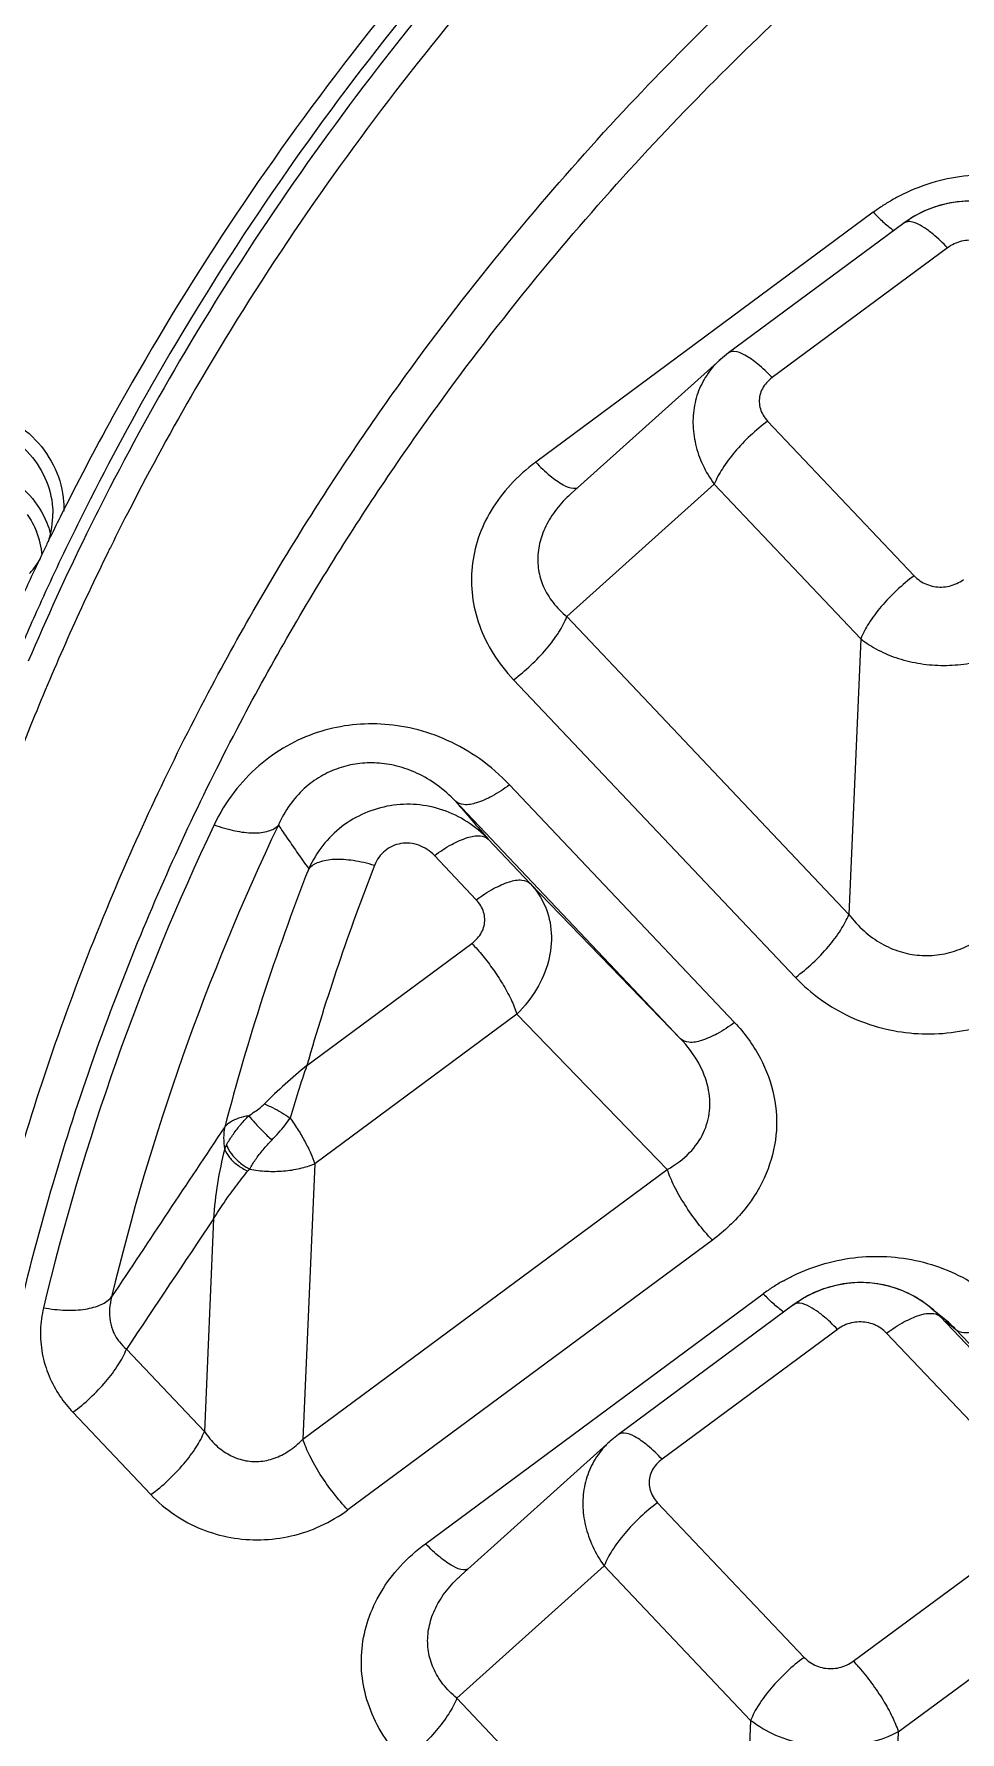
# Model space of a CAD drawing. Header units: millimetres. Extents: x 5536 to 6151, y 463 to 893.
# Drawn here: x 6020.47 to 6032.99, y 836.18 to 859.14 of the extents above; entities that cross this region are included whole.
import ezdxf

# ---------------------------------------------------------------- set-up
doc = ezdxf.new("R2010")
doc.units = ezdxf.units.MM
doc.header["$LTSCALE"] = 0.2
doc.layers.get('0').update_dxf_attribs({"lineweight": 18})

msp = doc.modelspace()

# ---------------------------------------------------------------- linework, layer by layer
for p, q in [((6031.821, 856.732), (6027.255, 853.353)), ((6032.235, 856.586), (6029.862, 854.831)), ((6032.824, 856.251), (6030.452, 854.496)), ((6029.862, 854.831), (6029.752, 854.741)), ((6029.752, 854.741), (6027.736, 852.93)), ((6030.392, 853.908), (6032.373, 851.817)), ((6029.67, 853.055), (6027.678, 851.264)), ((6029.67, 853.055), (6031.651, 850.964)), ((6027.678, 851.264), (6031.49, 847.239)), ((6031.651, 850.964), (6031.49, 847.239)), ((6026.955, 850.411), (6030.768, 846.386)), ((6029.944, 845.777), (6026.901, 848.989)), ((6029.215, 845.556), (6026.171, 848.768)), ((6027.181, 847.656), (6026.614, 848.254)), ((6026.451, 847.435), (6025.885, 848.033)), ((6027.181, 847.656), (6029.215, 845.556)), ((6024.16, 845.196), (6026.391, 846.847)), ((6027.001, 845.891), (6024.266, 843.868)), ((6027.001, 845.891), (6029.035, 843.79)), ((6024.266, 843.868), (6024.106, 840.143)), ((6024.106, 840.143), (6029.035, 843.79)), ((6022.898, 843.123), (6022.774, 840.246)), ((6029.644, 842.835), (6024.715, 839.187)), ((6025.766, 838.73), (6030.332, 842.108)), ((6030.746, 841.963), (6028.374, 840.208)), ((6032.588, 841.929), (6032.489, 842.002)), ((6032.599, 841.92), (6032.588, 841.929)), ((6032.599, 841.92), (6032.805, 841.75)), ((6032.731, 841.797), (6034.711, 839.707)), ((6032.798, 841.742), (6032.933, 841.631)), ((6031.335, 841.628), (6028.963, 839.873)), ((6033.982, 839.486), (6032.001, 841.576)), ((6036.745, 837.606), (6032.933, 841.631)), ((6021.72, 841.359), (6022.774, 840.246)), ((6020.997, 840.506), (6022.051, 839.393)), ((6028.263, 840.118), (6026.247, 838.306)), ((6028.373, 840.208), (6028.263, 840.117)), ((6028.903, 839.284), (6030.884, 837.193)), ((6031.55, 837.142), (6033.922, 838.897)), ((6028.181, 838.431), (6026.189, 836.641)), ((6028.181, 838.431), (6030.162, 836.34)), ((6032.159, 836.186), (6034.531, 837.941)), ((6030.001, 832.616), (6026.189, 836.641)), ((6030.162, 836.34), (6030.001, 832.616)), ((6032.159, 836.186), (6031.999, 832.462))]:
    msp.add_line(p, q)
for points in [[(6033.978, 856.626), (6033.847, 856.705), (6033.709, 856.77), (6033.565, 856.822), (6033.415, 856.858), (6033.263, 856.878), (6033.109, 856.884), (6032.956, 856.873), (6032.804, 856.847), (6032.656, 856.805), (6032.512, 856.749), (6032.375, 856.679), (6032.235, 856.586)], [(6032.489, 842.002), (6032.358, 842.082), (6032.22, 842.147), (6032.076, 842.198), (6031.927, 842.234), (6031.774, 842.255), (6031.62, 842.26), (6031.467, 842.25), (6031.315, 842.223), (6031.167, 842.182), (6031.023, 842.126), (6030.886, 842.055), (6030.746, 841.963)]]:
    msp.add_lwpolyline(points)
for centre, radius, start, end in [((6033.362, 854.648), 2.591, 119.5214, 122.98), ((6033.355, 854.658), 2.579, 122.9786, 126.4908), ((6033.789, 858.593), 2.708, 223.3973, 225.3913), ((6053.457, 836.528), 35.96, 152.9457, 153.8365), ((6053.53, 836.399), 35.713, 152.8069, 153.7071), ((6028.915, 851.614), 1.767, 131.9593, 133.5252), ((6053.24, 836.618), 35.891, 153.729, 155.551), ((6019.568, 852.651), 1.157, 341.3946, 0.4704), ((6053.36, 836.409), 36.347, 153.5305, 154.0709), ((6053.126, 836.688), 35.592, 153.8328, 156.8813), ((6019.504, 852.012), 1.078, 4.3633, 22.055), ((6053.306, 836.435), 36.287, 154.071, 154.3236), ((6053.217, 836.478), 36.188, 154.3232, 155.3235), ((6053.45, 836.439), 35.623, 153.7074, 153.8486), ((6052.986, 836.734), 35.611, 155.5516, 156.8644), ((6071.512, 887.373), 59.549, 220.41217, 221.06479), ((6052.848, 834.194), 33.162, 154.5381, 166.5265), ((6053.023, 834.518), 32.395, 154.538, 166.5266), ((6053.357, 836.822), 30.374, 158.609, 163.9968), ((6053.111, 836.522), 31.067, 158.6041, 165.38), ((6029.155, 839.111), 7.873, 129.3832, 135.0341), ((6037.023, 840.706), 13.624, 160.7589, 163.8961), ((6451.599, 557.367), 515.773, 146.19003, 146.49666), ((6028.044, 842.785), 5.157, 165.6099, 176.2418), ((6023.548, 843.867), 0.538, 151.4766, 158.2069), ((6453.22, 554.53), 518.134, 146.15249, 146.38707), ((6031.866, 840.035), 2.579, 122.974, 126.4915), ((6031.873, 840.025), 2.591, 119.5131, 122.9754), ((6032.3, 843.969), 2.708, 223.3974, 225.3914), ((6031.656, 840.776), 1.482, 51.07, 55.6319), ((6031.658, 840.778), 1.479, 43.5469, 50.493), ((6031.362, 842.937), 1.311, 233.9263, 235.0047), ((6031.903, 840.657), 1.418, 47.0838, 50.4667), ((6031.913, 840.668), 1.403, 43.3653, 47.0859), ((6029.45, 835.155), 2.891, 41.2161, 43.4272)]:
    msp.add_arc(centre, radius, start, end)
for points, knots in [([(6032.77, 866.65), (6031.274, 865.546), (6028.369, 863.094), (6024.564, 858.843), (6022.171, 855.201), (6021.052, 853.068), (6020.823, 852.609)], [0, 0, 0, 0, 18718.601551, 38158.431606, 57262.770971, 62419.201471, 62419.201471, 62419.201471, 62419.201471]), ([(6033.149, 866.679), (6031.639, 865.577), (6028.766, 863.175), (6025.022, 859.042), (6022.559, 855.378), (6021.37, 853.137), (6021.057, 852.504)], [0, 0, 0, 0, 18622.416464, 37167.594517, 55382.979081, 62423.840933, 62423.840933, 62423.840933, 62423.840933]), ([(6032.987, 866.366), (6031.566, 865.312), (6028.876, 863.04), (6025.349, 859.169), (6022.957, 855.701), (6021.771, 853.547), (6021.432, 852.884)], [0, 0, 0, 0, 18507.65441, 36715.120569, 54635.831847, 62429.161516, 62429.161516, 62429.161516, 62429.161516]), ([(6032.728, 865.673), (6031.36, 864.629), (6028.772, 862.385), (6025.383, 858.582), (6023.145, 855.276), (6022.047, 853.269), (6021.765, 852.719)], [0, 0, 0, 0, 18846.242191, 37395.171182, 55658.984869, 62432.977647, 62432.977647, 62432.977647, 62432.977647]), ([(6020.586, 824.348), (6020.459, 824.732), (6020.016, 826.156), (6019.385, 828.798), (6018.92, 832.388), (6018.873, 836.254), (6019.305, 840.176), (6020.182, 843.923), (6021.388, 847.305), (6022.776, 850.232), (6024.226, 852.711), (6025.675, 854.811), (6027.094, 856.605), (6028.48, 858.165), (6029.847, 859.55), (6031.225, 860.818), (6032.168, 861.608), (6032.647, 861.992)], [0, 0, 0, 0, 6123.383947, 22563.479748, 41033.162655, 60789.885477, 80933.148311, 100593.190777, 118890.54767, 135171.339305, 149547.707864, 162305.89561, 173740.713065, 184155.416095, 193862.960245, 203185.29649, 212474.711453, 212474.711453, 212474.711453, 212474.711453]), ([(6023.764, 818.203), (6023.69, 818.332), (6023.255, 819.112), (6022.471, 820.649), (6021.488, 822.965), (6020.589, 825.658), (6019.857, 828.776), (6019.412, 832.288), (6019.371, 836.063), (6019.792, 839.891), (6020.643, 843.551), (6021.813, 846.863), (6023.163, 849.737), (6024.577, 852.177), (6025.991, 854.246), (6027.378, 856.017), (6028.733, 857.556), (6030.067, 858.922), (6031.408, 860.17), (6032.325, 860.947), (6032.789, 861.324)], [0, 0, 0, 0, 2355.796814, 14105.274735, 27242.613265, 42077.718048, 58913.341542, 77767.627866, 97903.416631, 118424.970176, 138464.698432, 157147.911506, 173822.445461, 188563.172798, 201657.391999, 213399.302705, 224089.289752, 234037.377678, 243562.628101, 253016.835491, 253016.835491, 253016.835491, 253016.835491]), ([(6035.151, 856.475), (6035.045, 856.586), (6034.814, 856.788), (6034.419, 857.018), (6033.994, 857.17), (6033.55, 857.244), (6033.098, 857.239), (6032.649, 857.153), (6032.313, 857.025), (6032.13, 856.929), (6032.085, 856.903)], [0, 0, 0, 0, 16164.599872, 32167.897443, 47923.62364, 63623.927078, 79394.138876, 95350.298448, 111672.989706, 117134.769845, 117134.769845, 117134.769845, 117134.769845]), ([(6033.982, 856.623), (6033.896, 856.682), (6033.712, 856.781), (6033.41, 856.869), (6033.097, 856.893), (6032.784, 856.852), (6032.486, 856.748), (6032.305, 856.638), (6032.222, 856.575)], [0, 0, 0, 0, 14921.140154, 29845.640704, 44790.839756, 59770.114726, 74791.779341, 89847.164036, 89847.164036, 89847.164036, 89847.164036]), ([(6031.887, 856.664), (6031.929, 856.624), (6031.997, 856.561), (6032.07, 856.505), (6032.098, 856.486)], [0, 0, 0, 0, 22162.949495, 35273.866047, 35273.866047, 35273.866047, 35273.866047]), ([(6032.567, 856.483), (6032.531, 856.51), (6032.452, 856.562), (6032.343, 856.612), (6032.27, 856.603), (6032.251, 856.595)], [0, 0, 0, 0, 19305.975343, 40354.850443, 49317.417705, 49317.417705, 49317.417705, 49317.417705]), ([(6032.824, 856.251), (6032.763, 856.316), (6032.68, 856.397), (6032.588, 856.468), (6032.567, 856.483)], [0, 0, 0, 0, 27306.800073, 35278.261463, 35278.261463, 35278.261463, 35278.261463]), ([(6033.49, 856.2), (6033.467, 856.225), (6033.414, 856.27), (6033.322, 856.319), (6033.222, 856.348), (6033.118, 856.356), (6033.013, 856.342), (6032.913, 856.308), (6032.853, 856.272), (6032.824, 856.251)], [0, 0, 0, 0, 14655.282322, 29365.029208, 44139.753052, 58993.049154, 73920.45142, 88903.043002, 103896.504647, 103896.504647, 103896.504647, 103896.504647]), ([(6030.452, 854.496), (6030.391, 854.561), (6030.275, 854.673), (6030.104, 854.795), (6029.966, 854.86), (6029.885, 854.846), (6029.863, 854.831)], [0, 0, 0, 0, 23592.646077, 42429.267524, 55473.59178, 62540.093192, 62540.093192, 62540.093192, 62540.093192]), ([(6029.752, 854.741), (6029.715, 854.708), (6029.617, 854.608), (6029.49, 854.414), (6029.398, 854.155), (6029.371, 853.876), (6029.408, 853.59), (6029.507, 853.31), (6029.61, 853.137), (6029.67, 853.055)], [0, 0, 0, 0, 8293.719099, 23430.31271, 38633.523611, 54143.777621, 70139.59981, 86711.68741, 103838.567249, 103838.567249, 103838.567249, 103838.567249]), ([(6030.452, 854.496), (6030.425, 854.476), (6030.375, 854.43), (6030.318, 854.349), (6030.284, 854.26), (6030.275, 854.166), (6030.29, 854.073), (6030.329, 853.984), (6030.369, 853.932), (6030.392, 853.908)], [0, 0, 0, 0, 15779.810161, 30809.512508, 45264.061261, 59452.197454, 73738.259171, 88463.444592, 103857.257715, 103857.257715, 103857.257715, 103857.257715]), ([(6018.167, 853.832), (6018.302, 853.931), (6018.606, 854.091), (6019.113, 854.193), (6019.63, 854.154), (6020.11, 853.976), (6020.506, 853.675), (6020.779, 853.277), (6020.871, 852.928), (6020.875, 852.732), (6020.874, 852.689)], [0, 0, 0, 0, 16328.493806, 33068.469141, 49871.837865, 66389.311348, 82369.233653, 97748.89507, 112699.903529, 116866.623862, 116866.623862, 116866.623862, 116866.623862]), ([(6018.264, 853.66), (6018.386, 853.75), (6018.663, 853.896), (6019.123, 853.989), (6019.594, 853.953), (6020.03, 853.792), (6020.39, 853.518), (6020.638, 853.156), (6020.718, 852.851), (6020.725, 852.687), (6020.726, 852.661)], [0, 0, 0, 0, 16508.500509, 33458.233878, 50472.439039, 67197.501354, 83378.51617, 98951.744941, 114090.712852, 116868.738665, 116868.738665, 116868.738665, 116868.738665]), ([(6030.392, 853.908), (6030.311, 853.847), (6030.154, 853.716), (6029.948, 853.5), (6029.782, 853.281), (6029.699, 853.128), (6029.67, 853.055)], [0, 0, 0, 0, 16876.800413, 33819.934296, 49440.836674, 62542.826462, 62542.826462, 62542.826462, 62542.826462]), ([(6018.27, 853.098), (6018.395, 853.19), (6018.678, 853.338), (6019.149, 853.428), (6019.628, 853.385), (6020.069, 853.211), (6020.428, 852.923), (6020.616, 852.626), (6020.677, 852.442), (6020.69, 852.396)], [0, 0, 0, 0, 16501.762227, 33415.538017, 50377.126048, 67024.479206, 83106.797045, 98577.338929, 103657.706844, 103657.706844, 103657.706844, 103657.706844]), ([(6027.255, 853.353), (6027.132, 853.262), (6026.907, 853.062), (6026.643, 852.713), (6026.466, 852.334), (6026.38, 851.939), (6026.385, 851.536), (6026.482, 851.135), (6026.672, 850.75), (6026.853, 850.52), (6026.955, 850.411)], [0, 0, 0, 0, 15938.539367, 30994.904827, 45227.158477, 59022.706864, 72745.099985, 86766.363755, 101509.112195, 117024.447688, 117024.447688, 117024.447688, 117024.447688]), ([(6027.255, 853.353), (6027.316, 853.288), (6027.433, 853.176), (6027.602, 853.054), (6027.734, 852.993), (6027.805, 853.001), (6027.822, 853.007)], [0, 0, 0, 0, 24400.292615, 43881.470348, 57372.063274, 62518.576782, 62518.576782, 62518.576782, 62518.576782]), ([(6027.699, 852.895), (6027.674, 852.872), (6027.584, 852.781), (6027.451, 852.612), (6027.334, 852.376), (6027.278, 852.135), (6027.283, 851.894), (6027.353, 851.661), (6027.485, 851.444), (6027.608, 851.321), (6027.678, 851.264)], [0, 0, 0, 0, 6237.924596, 23922.853173, 40097.776881, 55244.115782, 69892.064582, 84664.226803, 100276.595873, 117047.853416, 117047.853416, 117047.853416, 117047.853416]), ([(6021.473, 852.14), (6021.116, 851.412), (6020.117, 849.188), (6018.848, 845.327), (6018.005, 840.538), (6017.865, 835.694), (6018.428, 830.876), (6019.438, 827.091), (6020.249, 824.945), (6020.506, 824.321)], [0, 0, 0, 0, 8786.871751, 26408.62962, 43893.629274, 61316.910309, 78758.36106, 96296.544193, 103616.146473, 103616.146473, 103616.146473, 103616.146473]), ([(6020.41, 851.847), (6020.442, 851.883), (6020.495, 851.949), (6020.541, 852.02), (6020.56, 852.052)], [0, 0, 0, 0, 19978.091863, 35213.935783, 35213.935783, 35213.935783, 35213.935783]), ([(6032.373, 851.817), (6032.291, 851.756), (6032.135, 851.625), (6031.929, 851.41), (6031.763, 851.19), (6031.679, 851.037), (6031.651, 850.964)], [0, 0, 0, 0, 16885.005095, 33836.455943, 49465.082673, 62573.55367, 62573.55367, 62573.55367, 62573.55367]), ([(6032.373, 851.817), (6032.396, 851.792), (6032.449, 851.747), (6032.541, 851.698), (6032.641, 851.669), (6032.745, 851.661), (6032.85, 851.674), (6032.95, 851.709), (6033.011, 851.745), (6033.039, 851.765)], [0, 0, 0, 0, 14658.100174, 29370.675362, 44148.240013, 59004.392045, 73934.664475, 88920.136819, 103916.481329, 103916.481329, 103916.481329, 103916.481329]), ([(6026.955, 850.411), (6027.037, 850.472), (6027.193, 850.603), (6027.399, 850.818), (6027.565, 851.038), (6027.649, 851.191), (6027.678, 851.264)], [0, 0, 0, 0, 16872.223636, 33810.762745, 49427.428923, 62525.865627, 62525.865627, 62525.865627, 62525.865627]), ([(6031.651, 850.964), (6031.724, 850.906), (6031.888, 850.802), (6032.162, 850.69), (6032.461, 850.621), (6032.771, 850.597), (6033.081, 850.62), (6033.377, 850.688), (6033.562, 850.764), (6033.648, 850.81)], [0, 0, 0, 0, 13890.797983, 28524.928826, 43685.033588, 59098.423501, 74466.934738, 89495.650226, 103914.219402, 103914.219402, 103914.219402, 103914.219402]), ([(6026.901, 848.989), (6026.778, 849.119), (6026.515, 849.348), (6026.074, 849.602), (6025.62, 849.759), (6025.166, 849.825), (6024.722, 849.807), (6024.291, 849.708), (6023.878, 849.525), (6023.494, 849.254), (6023.156, 848.894), (6022.981, 848.606), (6022.907, 848.45)], [0, 0, 0, 0, 16203.573767, 31509.325405, 45975.092769, 59715.240515, 72945.753751, 86152.199861, 99723.896185, 113822.14153, 128619.592995, 144267.565797, 144267.565797, 144267.565797, 144267.565797]), ([(6026.171, 848.768), (6026.095, 848.849), (6025.933, 848.992), (6025.663, 849.151), (6025.386, 849.251), (6025.112, 849.293), (6024.845, 849.284), (6024.586, 849.223), (6024.34, 849.11), (6024.113, 848.943), (6023.916, 848.72), (6023.817, 848.541), (6023.775, 848.445)], [0, 0, 0, 0, 16632.10386, 32188.366779, 46751.105937, 60463.782011, 73579.689133, 86612.359007, 99987.231872, 113911.786498, 128608.653893, 144279.965168, 144279.965168, 144279.965168, 144279.965168]), ([(6026.901, 848.989), (6026.826, 848.934), (6026.683, 848.84), (6026.475, 848.746), (6026.302, 848.708), (6026.2, 848.74), (6026.171, 848.768)], [0, 0, 0, 0, 21686.913161, 39701.680209, 53096.153595, 62525.549138, 62525.549138, 62525.549138, 62525.549138]), ([(6026.614, 848.254), (6026.529, 848.344), (6026.338, 848.502), (6026.005, 848.662), (6025.647, 848.737), (6025.285, 848.722), (6024.937, 848.62), (6024.624, 848.436), (6024.363, 848.178), (6024.236, 847.967), (6024.185, 847.856)], [0, 0, 0, 0, 14943.975116, 29685.116325, 44248.133268, 58694.178717, 73110.266233, 87591.985366, 102217.800448, 117035.052223, 117035.052223, 117035.052223, 117035.052223]), ([(6022.907, 848.45), (6022.998, 848.417), (6023.174, 848.364), (6023.424, 848.332), (6023.629, 848.349), (6023.741, 848.407), (6023.775, 848.445)], [0, 0, 0, 0, 20189.870863, 37816.902935, 51899.253848, 62492.555033, 62492.555033, 62492.555033, 62492.555033]), ([(6023.775, 848.445), (6023.817, 848.382), (6023.905, 848.254), (6024.041, 848.058), (6024.136, 847.924), (6024.185, 847.856)], [0, 0, 0, 0, 15550.049533, 31965.835677, 49268.438462, 49268.438462, 49268.438462, 49268.438462]), ([(6025.885, 848.033), (6025.855, 848.065), (6025.789, 848.12), (6025.675, 848.178), (6025.554, 848.205), (6025.432, 848.201), (6025.316, 848.166), (6025.214, 848.102), (6025.13, 848.012), (6025.09, 847.939), (6025.075, 847.9)], [0, 0, 0, 0, 15447.522089, 30492.001428, 45121.41922, 59429.708866, 73580.556168, 87780.126428, 102225.288202, 117045.729712, 117045.729712, 117045.729712, 117045.729712]), ([(6025.885, 848.033), (6025.96, 848.089), (6026.102, 848.183), (6026.31, 848.277), (6026.483, 848.315), (6026.586, 848.283), (6026.614, 848.254)], [0, 0, 0, 0, 21686.720462, 39701.352464, 53095.793135, 62525.344969, 62525.344969, 62525.344969, 62525.344969]), ([(6025.075, 847.9), (6024.981, 847.929), (6024.8, 847.971), (6024.544, 847.989), (6024.334, 847.959), (6024.22, 847.896), (6024.185, 847.856)], [0, 0, 0, 0, 19910.577079, 37475.705267, 51694.913459, 62508.069603, 62508.069603, 62508.069603, 62508.069603]), ([(6026.451, 847.435), (6026.526, 847.491), (6026.669, 847.585), (6026.877, 847.679), (6027.05, 847.717), (6027.152, 847.685), (6027.181, 847.656)], [0, 0, 0, 0, 21689.876988, 39707.109821, 53103.425775, 62534.137863, 62534.137863, 62534.137863, 62534.137863]), ([(6026.391, 846.847), (6026.419, 846.867), (6026.469, 846.913), (6026.526, 846.994), (6026.56, 847.083), (6026.569, 847.177), (6026.554, 847.27), (6026.514, 847.359), (6026.474, 847.411), (6026.451, 847.435)], [0, 0, 0, 0, 15776.702234, 30803.444391, 45255.146236, 59440.487991, 73723.735984, 88446.021192, 103836.802412, 103836.802412, 103836.802412, 103836.802412]), ([(6027.181, 847.656), (6027.264, 847.567), (6027.403, 847.357), (6027.487, 846.985), (6027.444, 846.592), (6027.28, 846.212), (6027.103, 845.991), (6027.001, 845.891)], [0, 0, 0, 0, 14311.090656, 28755.148038, 43856.963942, 59795.525482, 76572.915853, 76572.915853, 76572.915853, 76572.915853]), ([(6030.768, 846.386), (6030.85, 846.447), (6031.006, 846.578), (6031.212, 846.793), (6031.378, 847.013), (6031.462, 847.166), (6031.49, 847.239)], [0, 0, 0, 0, 16888.357993, 33842.958915, 49474.324768, 62585.042814, 62585.042814, 62585.042814, 62585.042814]), ([(6031.49, 847.239), (6031.551, 847.158), (6031.686, 847.01), (6031.922, 846.839), (6032.178, 846.726), (6032.446, 846.675), (6032.72, 846.685), (6032.992, 846.757), (6033.255, 846.89), (6033.413, 847.015), (6033.488, 847.085)], [0, 0, 0, 0, 15653.937343, 30485.095519, 44586.322851, 58360.982522, 72171.434587, 86378.284605, 101377.974249, 117189.741967, 117189.741967, 117189.741967, 117189.741967]), ([(6026.391, 846.847), (6026.443, 846.793), (6026.543, 846.678), (6026.681, 846.496), (6026.765, 846.368), (6026.805, 846.302)], [0, 0, 0, 0, 16153.653634, 32859.050328, 49295.74959, 49295.74959, 49295.74959, 49295.74959]), ([(6026.805, 846.302), (6026.847, 846.232), (6026.92, 846.099), (6026.979, 845.958), (6027.001, 845.891)], [0, 0, 0, 0, 19008.03514, 35267.385748, 35267.385748, 35267.385748, 35267.385748]), ([(6030.768, 846.386), (6030.873, 846.275), (6031.105, 846.073), (6031.499, 845.844), (6031.925, 845.691), (6032.369, 845.617), (6032.82, 845.622), (6033.27, 845.708), (6033.704, 845.874), (6033.972, 846.036), (6034.097, 846.129)], [0, 0, 0, 0, 14778.690094, 29409.907516, 43814.779678, 58168.980878, 72587.096681, 87175.217591, 102098.444737, 117188.307818, 117188.307818, 117188.307818, 117188.307818]), ([(6029.944, 845.777), (6029.869, 845.721), (6029.727, 845.627), (6029.519, 845.533), (6029.346, 845.495), (6029.243, 845.527), (6029.215, 845.556)], [0, 0, 0, 0, 21703.284386, 39731.654409, 53136.251183, 62572.792735, 62572.792735, 62572.792735, 62572.792735]), ([(6029.944, 845.777), (6030.079, 845.634), (6030.308, 845.323), (6030.503, 844.793), (6030.531, 844.247), (6030.393, 843.716), (6030.094, 843.225), (6029.807, 842.955), (6029.644, 842.835)], [0, 0, 0, 0, 15745.711166, 30429.417387, 44530.805973, 58737.982777, 73699.369145, 89871.707162, 89871.707162, 89871.707162, 89871.707162]), ([(6029.035, 843.79), (6029.145, 843.851), (6029.339, 843.993), (6029.538, 844.273), (6029.624, 844.585), (6029.6, 844.914), (6029.465, 845.252), (6029.309, 845.456), (6029.215, 845.556)], [0, 0, 0, 0, 16230.956373, 30366.141735, 43544.734277, 57085.516386, 72226.605234, 89863.928577, 89863.928577, 89863.928577, 89863.928577]), ([(6023.374, 844.517), (6023.402, 844.535), (6023.454, 844.569), (6023.525, 844.62), (6023.567, 844.656), (6023.585, 844.675)], [0, 0, 0, 0, 18417.970889, 34915.802319, 49276.147179, 49276.147179, 49276.147179, 49276.147179]), ([(6023.585, 844.675), (6023.623, 844.66), (6023.702, 844.625), (6023.818, 844.562), (6023.895, 844.512), (6023.934, 844.485)], [0, 0, 0, 0, 15064.825964, 31897.117589, 49277.99622, 49277.99622, 49277.99622, 49277.99622]), ([(6023.374, 844.517), (6023.328, 844.509), (6023.242, 844.488), (6023.131, 844.438), (6023.072, 844.39), (6023.05, 844.364)], [0, 0, 0, 0, 19106.624349, 35441.955391, 49273.74152, 49273.74152, 49273.74152, 49273.74152]), ([(6023.075, 844.124), (6023.099, 844.168), (6023.155, 844.258), (6023.256, 844.389), (6023.333, 844.474), (6023.374, 844.517)], [0, 0, 0, 0, 14957.727277, 31604.672834, 49274.255289, 49274.255289, 49274.255289, 49274.255289]), ([(6023.374, 844.517), (6023.401, 844.483), (6023.464, 844.412), (6023.568, 844.302), (6023.645, 844.226), (6023.686, 844.188)], [0, 0, 0, 0, 13918.341283, 30979.910183, 49276.446722, 49276.446722, 49276.446722, 49276.446722]), ([(6023.686, 844.188), (6023.718, 844.22), (6023.779, 844.285), (6023.863, 844.383), (6023.912, 844.451), (6023.934, 844.485)], [0, 0, 0, 0, 17370.836117, 33821.800074, 49279.561483, 49279.561483, 49279.561483, 49279.561483]), ([(6023.934, 844.485), (6023.972, 844.432), (6024.043, 844.326), (6024.136, 844.167), (6024.211, 844.015), (6024.251, 843.915), (6024.266, 843.868)], [0, 0, 0, 0, 17391.06709, 33991.361135, 49204.999066, 62519.172157, 62519.172157, 62519.172157, 62519.172157]), ([(6023.05, 844.364), (6023.04, 844.316), (6023.029, 844.216), (6023.039, 844.116), (6023.048, 844.067)], [0, 0, 0, 0, 17278.674965, 35248.209271, 35248.209271, 35248.209271, 35248.209271]), ([(6023.048, 844.066), (6023.063, 844.026), (6023.113, 843.944), (6023.222, 843.843), (6023.312, 843.791), (6023.361, 843.769)], [0, 0, 0, 0, 14560.331809, 31230.001304, 49274.877112, 49274.877112, 49274.877112, 49274.877112]), ([(6023.075, 844.124), (6023.089, 844.08), (6023.138, 843.992), (6023.246, 843.881), (6023.337, 843.821), (6023.387, 843.795)], [0, 0, 0, 0, 14717.973881, 31441.962252, 49274.907491, 49274.907491, 49274.907491, 49274.907491]), ([(6023.387, 843.795), (6023.411, 843.839), (6023.467, 843.929), (6023.568, 844.06), (6023.645, 844.145), (6023.686, 844.188)], [0, 0, 0, 0, 14956.733976, 31605.506995, 49277.89989, 49277.89989, 49277.89989, 49277.89989]), ([(6022.898, 843.123), (6022.943, 843.197), (6023.04, 843.343), (6023.195, 843.558), (6023.305, 843.699), (6023.361, 843.769)], [0, 0, 0, 0, 16131.756055, 32587.996111, 49275.464731, 49275.464731, 49275.464731, 49275.464731]), ([(6023.387, 843.795), (6023.462, 843.78), (6023.615, 843.761), (6023.844, 843.764), (6024.063, 843.797), (6024.202, 843.841), (6024.266, 843.868)], [0, 0, 0, 0, 16095.079, 32241.5849, 47882.007529, 62517.377655, 62517.377655, 62517.377655, 62517.377655]), ([(6029.644, 842.835), (6029.575, 842.907), (6029.444, 843.062), (6029.271, 843.307), (6029.131, 843.55), (6029.06, 843.713), (6029.035, 843.79)], [0, 0, 0, 0, 16503.502845, 33385.63564, 49185.618421, 62580.172244, 62580.172244, 62580.172244, 62580.172244]), ([(6021.858, 808.702), (6020.934, 809.565), (6018.573, 811.955), (6015.2, 816.215), (6012.077, 821.577), (6009.8, 827.267), (6008.411, 833.179), (6007.991, 838.522), (6008.152, 841.849), (6008.282, 843.163)], [0, 0, 0, 0, 10251.725743, 27198.902604, 43890.964612, 60370.992878, 76693.070757, 92931.70103, 103639.547776, 103639.547776, 103639.547776, 103639.547776]), ([(6030.596, 842.28), (6030.641, 842.305), (6030.824, 842.402), (6031.16, 842.53), (6031.61, 842.615), (6032.061, 842.621), (6032.505, 842.547), (6032.931, 842.394), (6033.325, 842.164), (6033.557, 841.963), (6033.662, 841.852)], [0, 0, 0, 0, 5469.135607, 21801.592843, 37770.598804, 53554.173145, 69270.478454, 85042.806944, 101067.959785, 117211.639685, 117211.639685, 117211.639685, 117211.639685]), ([(6032.493, 842), (6032.407, 842.058), (6032.223, 842.158), (6031.921, 842.246), (6031.608, 842.27), (6031.295, 842.229), (6030.997, 842.124), (6030.816, 842.015), (6030.733, 841.951)], [0, 0, 0, 0, 14932.247174, 29867.857246, 44824.181227, 59814.606492, 74847.452962, 89914.0446, 89914.0446, 89914.0446, 89914.0446]), ([(6020.599, 841.92), (6020.575, 841.822), (6020.547, 841.615), (6020.571, 841.299), (6020.663, 840.994), (6020.809, 840.727), (6020.933, 840.573), (6020.997, 840.506)], [0, 0, 0, 0, 15175.141449, 31092.208, 47116.934754, 62490.83319, 76511.143786, 76511.143786, 76511.143786, 76511.143786]), ([(6020.599, 841.92), (6020.697, 841.902), (6020.886, 841.88), (6021.152, 841.892), (6021.368, 841.947), (6021.484, 842.021), (6021.52, 842.066)], [0, 0, 0, 0, 19403.118237, 36851.222717, 51302.982929, 62495.246022, 62495.246022, 62495.246022, 62495.246022]), ([(6021.52, 842.066), (6021.506, 842.013), (6021.487, 841.905), (6021.494, 841.74), (6021.54, 841.587), (6021.618, 841.458), (6021.685, 841.388), (6021.72, 841.359)], [0, 0, 0, 0, 16148.927896, 32402.133504, 48183.034531, 63023.777804, 76523.536803, 76523.536803, 76523.536803, 76523.536803]), ([(6030.589, 841.877), (6030.568, 841.892), (6030.502, 841.944), (6030.44, 842), (6030.398, 842.041)], [0, 0, 0, 0, 10952.11373, 35300.31141, 35300.31141, 35300.31141, 35300.31141]), ([(6031.078, 841.86), (6031.042, 841.886), (6030.963, 841.938), (6030.854, 841.989), (6030.781, 841.98), (6030.762, 841.971)], [0, 0, 0, 0, 19317.759074, 40379.481727, 49347.519451, 49347.519451, 49347.519451, 49347.519451]), ([(6031.335, 841.628), (6031.274, 841.693), (6031.191, 841.773), (6031.099, 841.844), (6031.078, 841.86)], [0, 0, 0, 0, 27327.069961, 35304.448589, 35304.448589, 35304.448589, 35304.448589]), ([(6032.001, 841.576), (6031.978, 841.601), (6031.925, 841.646), (6031.834, 841.695), (6031.733, 841.724), (6031.629, 841.732), (6031.524, 841.719), (6031.424, 841.685), (6031.364, 841.649), (6031.335, 841.628)], [0, 0, 0, 0, 14665.27118, 29385.044008, 44169.838104, 59033.258023, 73970.8346, 88963.638097, 103967.319079, 103967.319079, 103967.319079, 103967.319079]), ([(6032.001, 841.576), (6032.076, 841.632), (6032.218, 841.726), (6032.394, 841.805), (6032.489, 841.831), (6032.51, 841.836)], [0, 0, 0, 0, 23940.38246, 43827.157432, 49359.332439, 49359.332439, 49359.332439, 49359.332439]), ([(6032.51, 841.836), (6032.546, 841.843), (6032.611, 841.849), (6032.675, 841.834), (6032.7, 841.82)], [0, 0, 0, 0, 19790.425613, 35313.479743, 35313.479743, 35313.479743, 35313.479743]), ([(6032.933, 841.631), (6032.961, 841.602), (6033.064, 841.57), (6033.236, 841.609), (6033.445, 841.702), (6033.587, 841.796), (6033.662, 841.852)], [0, 0, 0, 0, 9445.27023, 22862.266045, 40907.312026, 62630.671615, 62630.671615, 62630.671615, 62630.671615]), ([(6007.873, 841.483), (6007.675, 839.536), (6007.567, 835.605), (6008.276, 829.741), (6009.844, 824.01), (6012.244, 818.514), (6015.433, 813.345), (6019.355, 808.591), (6023.942, 804.332), (6029.117, 800.641), (6034.79, 797.578), (6040.866, 795.194), (6047.241, 793.529), (6053.808, 792.611), (6060.456, 792.455), (6067.073, 793.064), (6073.547, 794.426), (6077.718, 795.83), (6079.744, 796.65)], [0, 0, 0, 0, 13127.557086, 26271.787669, 39492.570786, 52844.310567, 66372.574552, 80107.448163, 94066.135326, 108247.986067, 122639.85449, 137213.198705, 151930.239714, 166743.337818, 181600.264062, 196445.8692, 211225.538733, 225889.094371, 225889.094371, 225889.094371, 225889.094371]), ([(6021.64, 808.474), (6020.723, 809.333), (6018.361, 811.726), (6014.981, 815.997), (6011.844, 821.386), (6009.557, 827.106), (6008.163, 833.048), (6007.784, 837.883), (6007.864, 840.689), (6007.91, 841.48)], [0, 0, 0, 0, 10588.860341, 28293.314934, 45731.233051, 62947.650269, 79999.106286, 96963.483979, 103636.363103, 103636.363103, 103636.363103, 103636.363103]), ([(6020.997, 840.506), (6021.079, 840.566), (6021.235, 840.697), (6021.441, 840.913), (6021.607, 841.133), (6021.691, 841.285), (6021.72, 841.359)], [0, 0, 0, 0, 16866.07321, 33798.437731, 49409.411173, 62503.073107, 62503.073107, 62503.073107, 62503.073107]), ([(6022.051, 839.393), (6022.133, 839.453), (6022.289, 839.584), (6022.495, 839.8), (6022.661, 840.02), (6022.745, 840.172), (6022.774, 840.246)], [0, 0, 0, 0, 16870.605326, 33807.425811, 49422.433829, 62519.449908, 62519.449908, 62519.449908, 62519.449908]), ([(6022.774, 840.246), (6022.82, 840.179), (6022.921, 840.058), (6023.105, 839.924), (6023.305, 839.848), (6023.515, 839.832), (6023.726, 839.877), (6023.929, 839.981), (6024.049, 840.084), (6024.106, 840.143)], [0, 0, 0, 0, 16235.230822, 31093.100854, 44986.019442, 58575.127862, 72524.405883, 87507.108161, 103822.142368, 103822.142368, 103822.142368, 103822.142368]), ([(6024.715, 839.187), (6024.646, 839.26), (6024.514, 839.415), (6024.342, 839.659), (6024.202, 839.902), (6024.131, 840.066), (6024.106, 840.143)], [0, 0, 0, 0, 16493.20741, 33364.938311, 49155.299774, 62541.760313, 62541.760313, 62541.760313, 62541.760313]), ([(6028.263, 840.117), (6028.226, 840.084), (6028.129, 839.984), (6028.001, 839.791), (6027.91, 839.531), (6027.882, 839.253), (6027.919, 838.967), (6028.018, 838.687), (6028.121, 838.513), (6028.181, 838.431)], [0, 0, 0, 0, 8299.380058, 23446.305292, 38659.893286, 54180.733968, 70187.474249, 86770.873281, 103909.443231, 103909.443231, 103909.443231, 103909.443231]), ([(6028.963, 839.873), (6028.902, 839.938), (6028.786, 840.05), (6028.615, 840.172), (6028.477, 840.236), (6028.396, 840.223), (6028.374, 840.208)], [0, 0, 0, 0, 23610.213842, 42460.861575, 55514.899023, 62586.662347, 62586.662347, 62586.662347, 62586.662347]), ([(6017.254, 839.999), (6017.169, 839.164), (6016.998, 836.497), (6017.243, 831.969), (6018.435, 826.545), (6020.495, 821.328), (6023.374, 816.435), (6025.783, 813.475), (6027.094, 812.082)], [0, 0, 0, 0, 7404.243578, 23557.270604, 39811.109372, 56187.716763, 72827.648475, 89704.38157, 89704.38157, 89704.38157, 89704.38157]), ([(6028.963, 839.873), (6028.936, 839.852), (6028.886, 839.807), (6028.829, 839.726), (6028.795, 839.637), (6028.786, 839.543), (6028.801, 839.45), (6028.84, 839.361), (6028.88, 839.308), (6028.903, 839.284)], [0, 0, 0, 0, 15790.578702, 30830.537689, 45294.950566, 59492.76909, 73788.579964, 88523.814218, 103928.132457, 103928.132457, 103928.132457, 103928.132457]), ([(6022.051, 839.393), (6022.148, 839.291), (6022.362, 839.109), (6022.731, 838.914), (6023.128, 838.8), (6023.539, 838.769), (6023.952, 838.821), (6024.354, 838.957), (6024.6, 839.102), (6024.715, 839.187)], [0, 0, 0, 0, 15000.767531, 29738.50156, 44283.270007, 58821.658981, 73505.060388, 88526.860039, 103820.005056, 103820.005056, 103820.005056, 103820.005056]), ([(6028.903, 839.284), (6028.822, 839.224), (6028.666, 839.093), (6028.459, 838.877), (6028.293, 838.657), (6028.21, 838.505), (6028.181, 838.431)], [0, 0, 0, 0, 16889.374473, 33845.131838, 49477.67257, 62589.423998, 62589.423998, 62589.423998, 62589.423998]), ([(6025.466, 835.788), (6025.364, 835.896), (6025.183, 836.127), (6024.993, 836.512), (6024.896, 836.913), (6024.891, 837.316), (6024.978, 837.711), (6025.154, 838.09), (6025.418, 838.439), (6025.643, 838.639), (6025.766, 838.73)], [0, 0, 0, 0, 15542.099856, 30293.649079, 44326.409399, 58060.854476, 71871.158496, 86119.514231, 101198.187174, 117117.400781, 117117.400781, 117117.400781, 117117.400781]), ([(6026.137, 838.424), (6026.075, 838.459), (6025.943, 838.552), (6025.827, 838.665), (6025.766, 838.73)], [0, 0, 0, 0, 15662.654492, 35280.035998, 35280.035998, 35280.035998, 35280.035998]), ([(6026.189, 836.641), (6026.119, 836.697), (6025.996, 836.821), (6025.864, 837.038), (6025.794, 837.271), (6025.789, 837.512), (6025.845, 837.753), (6025.963, 837.989), (6026.106, 838.171), (6026.209, 838.271), (6026.245, 838.304)], [0, 0, 0, 0, 16376.078893, 31606.193284, 46021.466132, 60316.121598, 75095.532555, 90879.472674, 108141.965576, 117137.304859, 117137.304859, 117137.304859, 117137.304859]), ([(6026.333, 838.384), (6026.316, 838.377), (6026.246, 838.369), (6026.18, 838.399), (6026.137, 838.424)], [0, 0, 0, 0, 9743.0903, 35282.602187, 35282.602187, 35282.602187, 35282.602187]), ([(6030.884, 837.193), (6030.802, 837.133), (6030.646, 837.002), (6030.44, 836.786), (6030.274, 836.566), (6030.19, 836.414), (6030.162, 836.34)], [0, 0, 0, 0, 16897.593908, 33861.683102, 49501.961939, 62620.206106, 62620.206106, 62620.206106, 62620.206106]), ([(6030.884, 837.193), (6030.908, 837.169), (6030.96, 837.124), (6031.052, 837.075), (6031.152, 837.045), (6031.257, 837.037), (6031.361, 837.051), (6031.461, 837.085), (6031.522, 837.121), (6031.55, 837.142)], [0, 0, 0, 0, 14668.112518, 29390.737243, 44178.395831, 59044.695465, 73985.166139, 88980.874445, 103987.46233, 103987.46233, 103987.46233, 103987.46233]), ([(6031.625, 837.06), (6031.686, 836.99), (6031.801, 836.846), (6031.953, 836.622), (6032.075, 836.402), (6032.137, 836.256), (6032.159, 836.186)], [0, 0, 0, 0, 16873.252583, 33710.46506, 49319.2563, 62636.475503, 62636.475503, 62636.475503, 62636.475503]), ([(6026.189, 836.641), (6026.16, 836.567), (6026.076, 836.415), (6025.91, 836.195), (6025.704, 835.979), (6025.548, 835.848), (6025.466, 835.788)], [0, 0, 0, 0, 13108.151346, 28736.462747, 45687.736843, 62572.757694, 62572.757694, 62572.757694, 62572.757694]), ([(6032.159, 836.186), (6032.038, 836.122), (6031.77, 836.023), (6031.344, 835.967), (6030.911, 836), (6030.506, 836.12), (6030.266, 836.258), (6030.162, 836.34)], [0, 0, 0, 0, 15031.359117, 30814.376302, 46722.991587, 62153.518916, 76677.832125, 76677.832125, 76677.832125, 76677.832125])]:
    msp.add_open_spline(points, degree=3, knots=knots)
for points in [[(6032.251, 856.595), (6032.245, 856.592), (6032.24, 856.59), (6032.235, 856.586)], [(6020.378, 852.646), (6020.428, 852.575), (6020.471, 852.497), (6020.504, 852.417)], [(6023.361, 843.769), (6023.369, 843.778), (6023.378, 843.787), (6023.387, 843.795)], [(6030.762, 841.971), (6030.756, 841.969), (6030.751, 841.966), (6030.746, 841.963)], [(6032.7, 841.82), (6032.711, 841.814), (6032.722, 841.806), (6032.731, 841.797)]]:
    msp.add_open_spline(points, degree=3)

doc.saveas('drawing.dxf')
